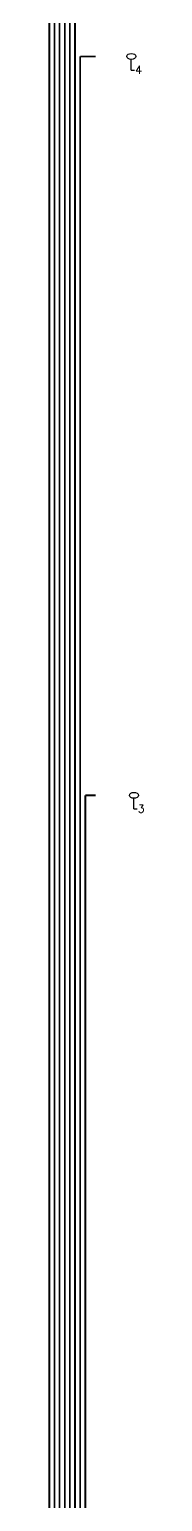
# Model space of a CAD drawing. Header units: inches. Extents: x -179 to 78, y 1 to 666.
# Drawn here: x 53.91 to 57.12, y 207.22 to 257.02 of the extents above; entities that cross this region are included whole.
import ezdxf

# ---------------------------------------------------------------- set-up
doc = ezdxf.new("R2010")
doc.units = ezdxf.units.IN
doc.header["$MEASUREMENT"] = 0
doc.linetypes.add('DASHED', pattern=[0.75, 0.5, -0.25])
doc.linetypes.add('HIDDEN', pattern=[0.375, 0.25, -0.125])
doc.layers.add('_WS_MSTP', color=160, linetype='HIDDEN')
doc.styles.add('WS8th', font='complex.shx', dxfattribs={"height": 0.1875})

msp = doc.modelspace()

# ---------------------------------------------------------------- linework, layer by layer
at = {"layer": '_WS_MSTP', "color": 7, "linetype": 'Continuous'}
for p, q in [((56.70302, 255.64899), (56.70302, 256.01012)), ((56.70302, 255.64899), (56.8128, 255.64899)), ((56.78982, 230.64899), (56.78982, 231.01012)), ((56.78982, 230.64899), (56.8996, 230.64899))]:
    msp.add_line(p, q, dxfattribs=at)
at = {"layer": '_WS_MSTP', "color": 7, "linetype": 'DASHED', "const_width": 0.06}
for points in [[(53.93903, 256.1099), (53.93903, 281.1099)], [(54.11263, 256.1099), (54.11263, 281.1099)], [(54.28623, 256.1099), (54.28623, 281.1099)], [(54.45983, 256.1099), (54.45983, 281.1099)], [(54.63343, 256.1099), (54.63343, 281.1099)], [(54.80703, 256.1099), (54.80703, 281.1099)], [(53.93903, 231.1099), (53.93903, 256.1099)], [(54.11263, 231.1099), (54.11263, 256.1099)], [(54.28623, 231.1099), (54.28623, 256.1099)], [(54.45983, 231.1099), (54.45983, 256.1099)], [(54.63343, 231.1099), (54.63343, 256.1099)], [(54.80703, 231.1099), (54.80703, 256.1099)], [(54.98063, 231.1099), (54.98063, 256.1099)], [(54.98063, 256.1099), (55.50143, 256.1099)], [(53.93903, 206.1099), (53.93903, 231.1099)], [(54.11263, 206.1099), (54.11263, 231.1099)], [(54.28623, 206.1099), (54.28623, 231.1099)], [(54.45983, 206.1099), (54.45983, 231.1099)], [(54.63343, 206.1099), (54.63343, 231.1099)], [(54.80703, 206.1099), (54.80703, 231.1099)], [(54.98063, 206.1099), (54.98063, 231.1099)], [(55.15423, 206.1099), (55.15423, 231.1099)], [(55.15423, 231.1099), (55.50143, 231.1099)]]:
    msp.add_lwpolyline(points, dxfattribs=at)
at = {"layer": '_WS_MSTP', "color": 7, "linetype": 'Continuous'}
for centre in [(56.70468, 256.1099), (56.79148, 231.1099)]:
    msp.add_ellipse(centre, major_axis=(0.15129, 0), ratio=0.65960456, dxfattribs=at)

# ---------------------------------------------------------------- texts
at = {"layer": '_WS_MSTP', "color": 7, "linetype": 'Continuous', "char_height": 0.27067, "attachment_point": 1, "style": 'WS8th'}
for s, insert in [('4', (56.83546, 255.79429)), ('3', (56.92226, 230.79429))]:
    msp.add_mtext_dynamic_manual_height_columns(s, width=100.2027733, gutter_width=0.9375, heights=[0], dxfattribs=dict(at, insert=insert))

doc.saveas('drawing.dxf')
